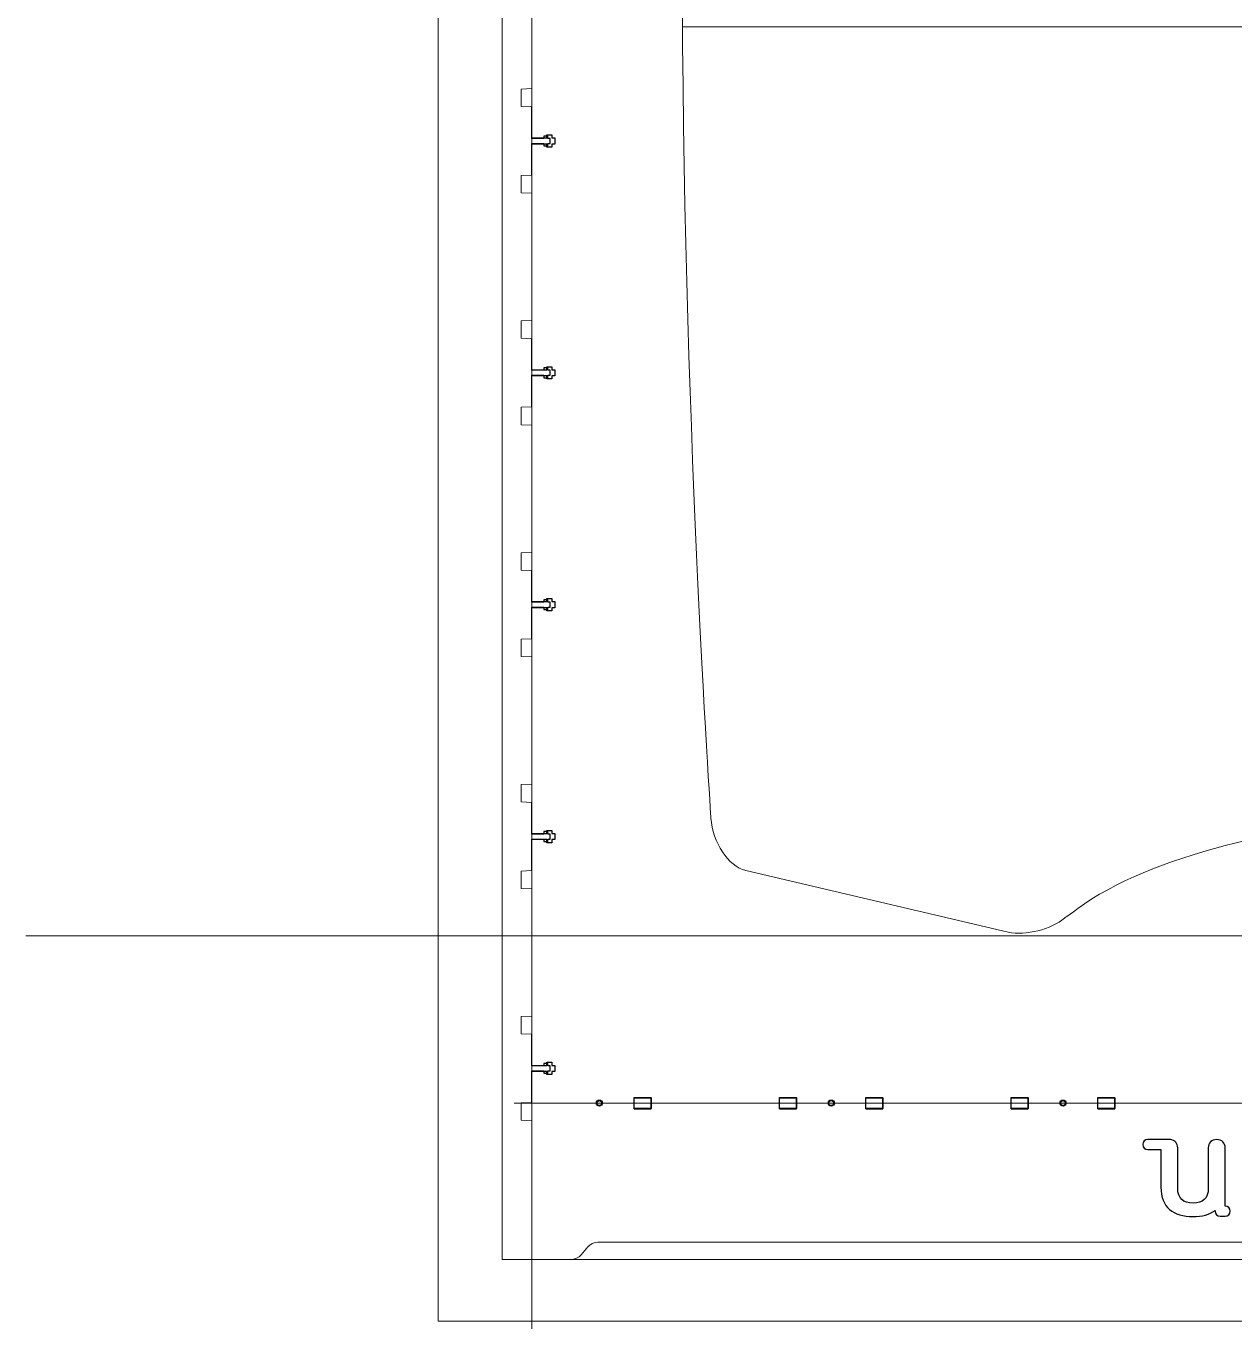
# Model space of a CAD drawing. Header units: millimetres. Extents: x -1949 to 1995, y -2739 to 1842.
# Drawn here: x -1949 to -1390, y -593 to 7 of the extents above; entities that cross this region are included whole.
import ezdxf

# ---------------------------------------------------------------- set-up
doc = ezdxf.new("R2010")
doc.units = ezdxf.units.MM
for name, color, linetype, true_color in [('CHANGED_PARTS', 3, 'Continuous', 0x00ff00), ('CUTS', 1, 'Continuous', 0xff0000), ('ORIGIONAL_PARTS_THAT_WERE_', 6, 'Continuous', 0xff00ff)]:
    doc.layers.add(name, color=color, linetype=linetype, true_color=true_color)
for name, color, linetype, lineweight, true_color in [('Front', 1, 'Continuous', 0, 0xff0000), ('Laser Table', 2, 'Continuous', 0, 0xffff00), ('Referance lines', 2, 'Continuous', 0, 0xffff00)]:
    doc.layers.add(name, color=color, linetype=linetype, lineweight=lineweight, true_color=true_color)

msp = doc.modelspace()

# ---------------------------------------------------------------- linework, layer by layer
at = {"layer": 'CHANGED_PARTS'}
for p, q in [((-1714.99, -45.02), (-1714.99, -30.65)), ((-1714.99, -45.02), (-1707.97, -45.02)), ((-1707.97, -47.88), (-1714.99, -47.88)), ((-1714.99, -62.23), (-1714.99, -47.88)), ((-1707.97, -45.02), (-1707.97, -43.62)), ((-1707.97, -43.62), (-1705.77, -43.62)), ((-1707.97, -49.28), (-1707.97, -47.88)), ((-1705.77, -43.62), (-1705.77, -45.02)), ((-1705.77, -45.02), (-1704.33, -45.02)), ((-1704.33, -47.88), (-1705.77, -47.88)), ((-1705.77, -47.88), (-1705.77, -49.28)), ((-1704.33, -45.02), (-1704.33, -47.88)), ((-1705.77, -49.28), (-1707.97, -49.28)), ((-1714.99, -152.36), (-1714.99, -137.99)), ((-1714.99, -152.36), (-1707.97, -152.36)), ((-1707.97, -155.22), (-1714.99, -155.22)), ((-1714.99, -169.57), (-1714.99, -155.22)), ((-1707.97, -152.36), (-1707.97, -150.96)), ((-1707.97, -150.96), (-1705.77, -150.96)), ((-1707.97, -156.62), (-1707.97, -155.22)), ((-1705.77, -150.96), (-1705.77, -152.36)), ((-1705.77, -152.36), (-1704.33, -152.36)), ((-1704.33, -155.22), (-1705.77, -155.22)), ((-1705.77, -155.22), (-1705.77, -156.62)), ((-1704.33, -152.36), (-1704.33, -155.22)), ((-1705.77, -156.62), (-1707.97, -156.62)), ((-1714.99, -259.7), (-1714.99, -245.33)), ((-1714.99, -259.7), (-1707.97, -259.7)), ((-1707.97, -262.56), (-1714.99, -262.56)), ((-1714.99, -276.91), (-1714.99, -262.56)), ((-1707.97, -259.7), (-1707.97, -258.3)), ((-1707.97, -258.3), (-1705.77, -258.3)), ((-1707.97, -263.96), (-1707.97, -262.56)), ((-1705.77, -258.3), (-1705.77, -259.7)), ((-1705.77, -259.7), (-1704.33, -259.7)), ((-1704.33, -262.56), (-1705.77, -262.56)), ((-1705.77, -262.56), (-1705.77, -263.96)), ((-1704.33, -259.7), (-1704.33, -262.56)), ((-1705.77, -263.96), (-1707.97, -263.96)), ((-1714.99, -367.04), (-1714.99, -352.67)), ((-1707.97, -367.04), (-1707.97, -365.64)), ((-1707.97, -365.64), (-1705.77, -365.64)), ((-1705.77, -365.64), (-1705.77, -367.04)), ((-1714.99, -367.04), (-1707.97, -367.04)), ((-1707.97, -369.9), (-1714.99, -369.9)), ((-1714.99, -384.25), (-1714.99, -369.9)), ((-1707.97, -371.3), (-1707.97, -369.9)), ((-1705.77, -371.3), (-1707.97, -371.3)), ((-1705.77, -367.04), (-1704.33, -367.04)), ((-1704.33, -369.9), (-1705.77, -369.9)), ((-1705.77, -369.9), (-1705.77, -371.3)), ((-1704.33, -367.04), (-1704.33, -369.9)), ((-1714.99, -474.38), (-1714.99, -460.01)), ((-1707.97, -474.38), (-1707.97, -472.98)), ((-1707.97, -472.98), (-1705.77, -472.98)), ((-1705.77, -472.98), (-1705.77, -474.38)), ((-1714.99, -474.38), (-1707.97, -474.38)), ((-1707.97, -477.24), (-1714.99, -477.24)), ((-1714.99, -491.59), (-1714.99, -477.24)), ((-1707.97, -478.64), (-1707.97, -477.24)), ((-1705.77, -478.64), (-1707.97, -478.64)), ((-1705.77, -474.38), (-1704.33, -474.38)), ((-1704.33, -477.24), (-1705.77, -477.24)), ((-1705.77, -477.24), (-1705.77, -478.64)), ((-1704.33, -474.38), (-1704.33, -477.24)), ((-1667.67, -494.47), (-1667.67, -489.27)), ((-1667.67, -489.27), (-1659.79, -489.27)), ((-1659.79, -494.47), (-1659.79, -489.27)), ((-1600.33, -494.47), (-1600.33, -489.27)), ((-1600.33, -489.27), (-1592.45, -489.27)), ((-1592.45, -494.47), (-1592.45, -489.27)), ((-1560.33, -494.47), (-1560.33, -489.27)), ((-1560.33, -489.27), (-1552.45, -489.27)), ((-1552.45, -494.47), (-1552.45, -489.27)), ((-1492.99, -494.47), (-1492.99, -489.27)), ((-1492.99, -489.27), (-1485.11, -489.27)), ((-1485.11, -494.47), (-1485.11, -489.27)), ((-1452.99, -494.47), (-1452.99, -489.27)), ((-1452.99, -489.27), (-1445.11, -489.27)), ((-1445.11, -494.47), (-1445.11, -489.27)), ((-1667.67, -494.47), (-1659.79, -494.47)), ((-1600.33, -494.47), (-1592.45, -494.47)), ((-1560.33, -494.47), (-1552.45, -494.47)), ((-1492.99, -494.47), (-1485.11, -494.47)), ((-1452.99, -494.47), (-1445.11, -494.47))]:
    msp.add_line(p, q, dxfattribs=at)
at = {"layer": 'CHANGED_PARTS', "color": 3, "true_color": 0x00ff00}
for points in [[(-1685.15, -491.87), (-1685.15, -491.08), (-1684.52, -490.44), (-1683.73, -490.44)], [(-1683.73, -490.44), (-1682.94, -490.44), (-1682.3, -491.08), (-1682.3, -491.87)], [(-1577.81, -491.87), (-1577.81, -491.08), (-1577.18, -490.44), (-1576.39, -490.44)], [(-1576.39, -490.44), (-1575.6, -490.44), (-1574.96, -491.08), (-1574.96, -491.87)], [(-1470.47, -491.87), (-1470.47, -491.08), (-1469.84, -490.44), (-1469.05, -490.44)], [(-1469.05, -490.44), (-1468.26, -490.44), (-1467.62, -491.08), (-1467.62, -491.87)], [(-1683.73, -493.29), (-1684.52, -493.29), (-1685.15, -492.65), (-1685.15, -491.87)], [(-1682.3, -491.87), (-1682.3, -492.65), (-1682.94, -493.29), (-1683.73, -493.29)], [(-1576.39, -493.29), (-1577.18, -493.29), (-1577.81, -492.65), (-1577.81, -491.87)], [(-1574.96, -491.87), (-1574.96, -492.65), (-1575.6, -493.29), (-1576.39, -493.29)], [(-1469.05, -493.29), (-1469.84, -493.29), (-1470.47, -492.65), (-1470.47, -491.87)], [(-1467.62, -491.87), (-1467.62, -492.65), (-1468.26, -493.29), (-1469.05, -493.29)]]:
    msp.add_open_spline(points, degree=3, dxfattribs=at)
at = {"layer": 'CUTS', "color": 1, "true_color": 0xff0000}
for points in [[(-1419.92, -508.69), (-1429.75, -508.69)], [(-1429.75, -513.37), (-1423.74, -513.37), (-1423.74, -530.75)], [(-1415.94, -531.37), (-1415.94, -512.63)], [(-1401.77, -512.63), (-1401.77, -531.37)], [(-1393.97, -530.75), (-1393.97, -512.63)], [(-1393.97, -539.57), (-1393.98, -531.88)], [(-1398.66, -541.6), (-1398.66, -541.91)], [(-1396.32, -544.25), (-1393.97, -544.25)]]:
    msp.add_lwpolyline(points, dxfattribs=at)
for points in [[(-1429.75, -508.69), (-1431.04, -508.69), (-1432.09, -509.74), (-1432.09, -511.03)], [(-1419.33, -508.78), (-1419.52, -508.73), (-1419.72, -508.69), (-1419.92, -508.69)], [(-1415.94, -512.63), (-1415.94, -510.48), (-1417.26, -508.99), (-1419.33, -508.78)], [(-1397.87, -508.73), (-1400.25, -508.73), (-1401.77, -510.3), (-1401.77, -512.63)], [(-1393.97, -512.63), (-1393.97, -510.3), (-1395.49, -508.73), (-1397.87, -508.73)], [(-1432.09, -511.03), (-1432.09, -512.33), (-1431.04, -513.37), (-1429.75, -513.37)], [(-1423.74, -530.75), (-1423.74, -540.17), (-1417.94, -544.4), (-1408.86, -544.4)], [(-1408.86, -538.12), (-1413.33, -538.12), (-1415.94, -536.03), (-1415.94, -531.37)], [(-1401.77, -531.37), (-1401.77, -536.03), (-1404.39, -538.12), (-1408.86, -538.12)], [(-1394.01, -531.6), (-1393.99, -531.32), (-1393.97, -531.04), (-1393.97, -530.75)], [(-1393.98, -531.88), (-1393.98, -531.79), (-1393.99, -531.69), (-1394.01, -531.6)], [(-1391.63, -541.91), (-1391.63, -540.62), (-1392.68, -539.57), (-1393.97, -539.57)], [(-1408.86, -544.4), (-1404.68, -544.4), (-1401.2, -543.49), (-1398.66, -541.6)], [(-1398.66, -541.91), (-1398.66, -543.21), (-1397.61, -544.25), (-1396.32, -544.25)], [(-1393.97, -544.25), (-1392.68, -544.25), (-1391.63, -543.21), (-1391.63, -541.91)]]:
    msp.add_open_spline(points, degree=3, dxfattribs=at)
at = {"layer": 'Front', "color": 1, "true_color": 0xff0000}
for p, q in [((-1714.99, -22.22), (-1714.99, 36.68)), ((-1719.86, -22.42), (-1714.99, -22.22)), ((-1719.86, -30.45), (-1719.86, -22.42)), ((-1714.99, -30.65), (-1719.86, -30.45)), ((-1719.86, -62.43), (-1714.99, -62.23)), ((-1719.86, -70.46), (-1719.86, -62.43)), ((-1714.99, -70.66), (-1719.86, -70.46)), ((-1714.99, -129.56), (-1714.99, -70.66)), ((-1719.86, -129.76), (-1714.99, -129.56)), ((-1719.86, -137.79), (-1719.86, -129.76)), ((-1714.99, -137.99), (-1719.86, -137.79)), ((-1719.86, -169.77), (-1714.99, -169.57)), ((-1719.86, -177.8), (-1719.86, -169.77)), ((-1714.99, -178), (-1719.86, -177.8)), ((-1714.99, -236.9), (-1714.99, -178)), ((-1719.86, -237.1), (-1714.99, -236.9)), ((-1719.86, -245.13), (-1719.86, -237.1)), ((-1714.99, -245.33), (-1719.86, -245.13)), ((-1719.86, -277.11), (-1714.99, -276.91)), ((-1719.86, -285.14), (-1719.86, -277.11)), ((-1714.99, -285.34), (-1719.86, -285.14)), ((-1714.99, -344.24), (-1714.99, -285.34)), ((-1719.86, -344.44), (-1714.99, -344.24)), ((-1719.86, -352.47), (-1719.86, -344.44)), ((-1714.99, -352.67), (-1719.86, -352.47)), ((-1719.86, -384.45), (-1714.99, -384.25)), ((-1719.86, -392.48), (-1719.86, -384.45)), ((-1714.99, -392.68), (-1719.86, -392.48)), ((-1714.99, -451.58), (-1714.99, -392.68)), ((-1719.86, -451.78), (-1714.99, -451.58)), ((-1719.86, -459.81), (-1719.86, -451.78)), ((-1714.99, -460.01), (-1719.86, -459.81)), ((-1719.86, -491.79), (-1714.99, -491.59)), ((-1719.86, -499.82), (-1719.86, -491.79)), ((-1714.99, -500.02), (-1719.86, -499.82)), ((-1714.99, -500.02), (-1714.99, -539.37)), ((-1714.99, -539.37), (-1714.99, -564.28)), ((-1684.47, -556.28), (-932.11, -556.28)), ((-1714.99, -564.28), (-1696.86, -564.28))]:
    msp.add_line(p, q, dxfattribs=at)
for points in [[(-1494.45, -412.8), (-1615.97, -384.22)], [(-1459.04, -399.6), (-1462.23, -401.84)], [(-1684.47, -556.28), (-1484.44, -556.28)], [(-1692.21, -562.12), (-1689.12, -558.44)]]:
    msp.add_lwpolyline(points, dxfattribs=at)
for points in [[(-1632.04, -359.89), (-1632.04, -359.89), (-1645.32, -166.87), (-1645.32, 35.54)], [(-1615.97, -384.22), (-1624.03, -382.19), (-1631.26, -371.24), (-1632.04, -359.89)], [(-1310.5, -361.31), (-1356.49, -361.31), (-1423.96, -375.47), (-1459.04, -399.6)], [(-1468.3, -406.18), (-1474.57, -411.44), (-1486.34, -414.42), (-1494.45, -412.8)], [(-1462.23, -401.84), (-1468.3, -406.18), (-1468.3, -406.18), (-1468.3, -406.18)], [(-1689.12, -558.44), (-1688.12, -557.25), (-1686.02, -556.28), (-1684.47, -556.28)], [(-1696.86, -564.28), (-1695.3, -564.28), (-1693.21, -563.31), (-1692.21, -562.12)]]:
    msp.add_open_spline(points, degree=3, dxfattribs=at)
at = {"layer": 'Laser Table', "color": 2, "true_color": 0xffff00}
for p, q in [((-1758.29, -592.78), (-1758.29, 607.22)), ((-858.29, -592.78), (-1758.29, -592.78))]:
    msp.add_line(p, q, dxfattribs=at)
at = {"layer": 'ORIGIONAL_PARTS_THAT_WERE_', "color": 6, "true_color": 0xff00ff}
for p, q in [((-1714.99, -45.3), (-1714.99, -30.65)), ((-1709.37, -45.3), (-1714.99, -45.3)), ((-1714.99, -62.23), (-1714.99, -47.59)), ((-1714.99, -47.59), (-1709.37, -47.59)), ((-1707.61, -44.18), (-1709.37, -44.18)), ((-1709.37, -44.18), (-1709.37, -45.3)), ((-1709.37, -47.59), (-1709.37, -48.71)), ((-1707.61, -45.3), (-1707.61, -44.18)), ((-1706.46, -45.3), (-1707.61, -45.3)), ((-1707.61, -48.71), (-1707.61, -47.59)), ((-1707.61, -47.59), (-1706.46, -47.59)), ((-1706.46, -47.59), (-1706.46, -45.3)), ((-1709.37, -48.71), (-1707.61, -48.71)), ((-1714.99, -152.64), (-1714.99, -137.99)), ((-1709.37, -152.64), (-1714.99, -152.64)), ((-1714.99, -169.57), (-1714.99, -154.93)), ((-1714.99, -154.93), (-1709.37, -154.93)), ((-1707.61, -151.52), (-1709.37, -151.52)), ((-1709.37, -151.52), (-1709.37, -152.64)), ((-1709.37, -154.93), (-1709.37, -156.05)), ((-1707.61, -152.64), (-1707.61, -151.52)), ((-1706.46, -152.64), (-1707.61, -152.64)), ((-1707.61, -156.05), (-1707.61, -154.93)), ((-1707.61, -154.93), (-1706.46, -154.93)), ((-1706.46, -154.93), (-1706.46, -152.64)), ((-1709.37, -156.05), (-1707.61, -156.05)), ((-1714.99, -259.98), (-1714.99, -245.33)), ((-1709.37, -259.98), (-1714.99, -259.98)), ((-1714.99, -276.91), (-1714.99, -262.27)), ((-1714.99, -262.27), (-1709.37, -262.27)), ((-1707.61, -258.86), (-1709.37, -258.86)), ((-1709.37, -258.86), (-1709.37, -259.98)), ((-1709.37, -262.27), (-1709.37, -263.39)), ((-1709.37, -263.39), (-1707.61, -263.39)), ((-1707.61, -259.98), (-1707.61, -258.86)), ((-1706.46, -259.98), (-1707.61, -259.98)), ((-1707.61, -263.39), (-1707.61, -262.27)), ((-1707.61, -262.27), (-1706.46, -262.27)), ((-1706.46, -262.27), (-1706.46, -259.98)), ((-1714.99, -367.32), (-1714.99, -352.67)), ((-1709.37, -367.32), (-1714.99, -367.32)), ((-1714.99, -384.25), (-1714.99, -369.61)), ((-1714.99, -369.61), (-1709.37, -369.61)), ((-1707.61, -366.2), (-1709.37, -366.2)), ((-1709.37, -366.2), (-1709.37, -367.32)), ((-1709.37, -369.61), (-1709.37, -370.73)), ((-1709.37, -370.73), (-1707.61, -370.73)), ((-1707.61, -367.32), (-1707.61, -366.2)), ((-1706.46, -367.32), (-1707.61, -367.32)), ((-1707.61, -370.73), (-1707.61, -369.61)), ((-1707.61, -369.61), (-1706.46, -369.61)), ((-1706.46, -369.61), (-1706.46, -367.32)), ((-1714.99, -474.66), (-1714.99, -460.01)), ((-1707.61, -473.54), (-1709.37, -473.54)), ((-1709.37, -473.54), (-1709.37, -474.66)), ((-1707.61, -474.66), (-1707.61, -473.54)), ((-1709.37, -474.66), (-1714.99, -474.66)), ((-1714.99, -491.59), (-1714.99, -476.95)), ((-1714.99, -476.95), (-1709.37, -476.95)), ((-1709.37, -476.95), (-1709.37, -478.07)), ((-1709.37, -478.07), (-1707.61, -478.07)), ((-1706.46, -474.66), (-1707.61, -474.66)), ((-1707.61, -478.07), (-1707.61, -476.95)), ((-1707.61, -476.95), (-1706.46, -476.95)), ((-1706.46, -476.95), (-1706.46, -474.66))]:
    msp.add_line(p, q, dxfattribs=at)
for points in [[(-1667.67, -489.39), (-1659.79, -489.39), (-1659.79, -494.35), (-1667.67, -494.35), (-1667.67, -489.39), (-1667.67, -489.39)], [(-1600.33, -489.39), (-1592.45, -489.39), (-1592.45, -494.35), (-1600.33, -494.35), (-1600.33, -489.39), (-1600.33, -489.39)], [(-1560.33, -489.39), (-1552.45, -489.39), (-1552.45, -494.35), (-1560.33, -494.35), (-1560.33, -489.39), (-1560.33, -489.39)], [(-1492.99, -489.39), (-1485.11, -489.39), (-1485.11, -494.35), (-1492.99, -494.35), (-1492.99, -489.39), (-1492.99, -489.39)], [(-1452.99, -489.39), (-1445.11, -489.39), (-1445.11, -494.35), (-1452.99, -494.35), (-1452.99, -489.39), (-1452.99, -489.39)]]:
    msp.add_lwpolyline(points, dxfattribs=at)
for points in [[(-1684.87, -491.87), (-1684.87, -491.24), (-1684.36, -490.73), (-1683.73, -490.73)], [(-1683.73, -490.73), (-1683.1, -490.73), (-1682.59, -491.24), (-1682.59, -491.87)], [(-1577.53, -491.87), (-1577.53, -491.24), (-1577.02, -490.73), (-1576.39, -490.73)], [(-1576.39, -490.73), (-1575.76, -490.73), (-1575.25, -491.24), (-1575.25, -491.87)], [(-1470.19, -491.87), (-1470.19, -491.24), (-1469.68, -490.73), (-1469.05, -490.73)], [(-1469.05, -490.73), (-1468.42, -490.73), (-1467.91, -491.24), (-1467.91, -491.87)], [(-1683.73, -493.01), (-1684.36, -493.01), (-1684.87, -492.5), (-1684.87, -491.87)], [(-1682.59, -491.87), (-1682.59, -492.5), (-1683.1, -493.01), (-1683.73, -493.01)], [(-1576.39, -493.01), (-1577.02, -493.01), (-1577.53, -492.5), (-1577.53, -491.87)], [(-1575.25, -491.87), (-1575.25, -492.5), (-1575.76, -493.01), (-1576.39, -493.01)], [(-1469.05, -493.01), (-1469.68, -493.01), (-1470.19, -492.5), (-1470.19, -491.87)], [(-1467.91, -491.87), (-1467.91, -492.5), (-1468.42, -493.01), (-1469.05, -493.01)]]:
    msp.add_open_spline(points, degree=3, dxfattribs=at)
at = {"layer": 'Referance lines', "color": 2, "true_color": 0xffff00}
for p, q in [((-1728.79, -564.28), (-1728.78, 578.72)), ((-1714.97, -564.28), (-1714.97, 578.72)), ((-1645.2, 6.39), (-975.75, 6.39)), ((869.95, -414.5), (-1949.23, -414.5)), ((-1723.24, -491.87), (-896.34, -491.87)), ((-1710.78, -491.87), (-908.82, -491.87)), ((-1576.37, -491.87), (-1683.71, -491.87)), ((-1469.03, -491.87), (-1576.37, -491.87)), ((-1361.96, -491.87), (-1469.3, -491.87)), ((-890.79, -564.28), (-1728.79, -564.28))]:
    msp.add_line(p, q, dxfattribs=at)
at = {"layer": 'Referance lines'}
msp.add_line((-1714.99, -564.28), (-1714.99, -1808.39), dxfattribs=at)

doc.saveas('drawing.dxf')
